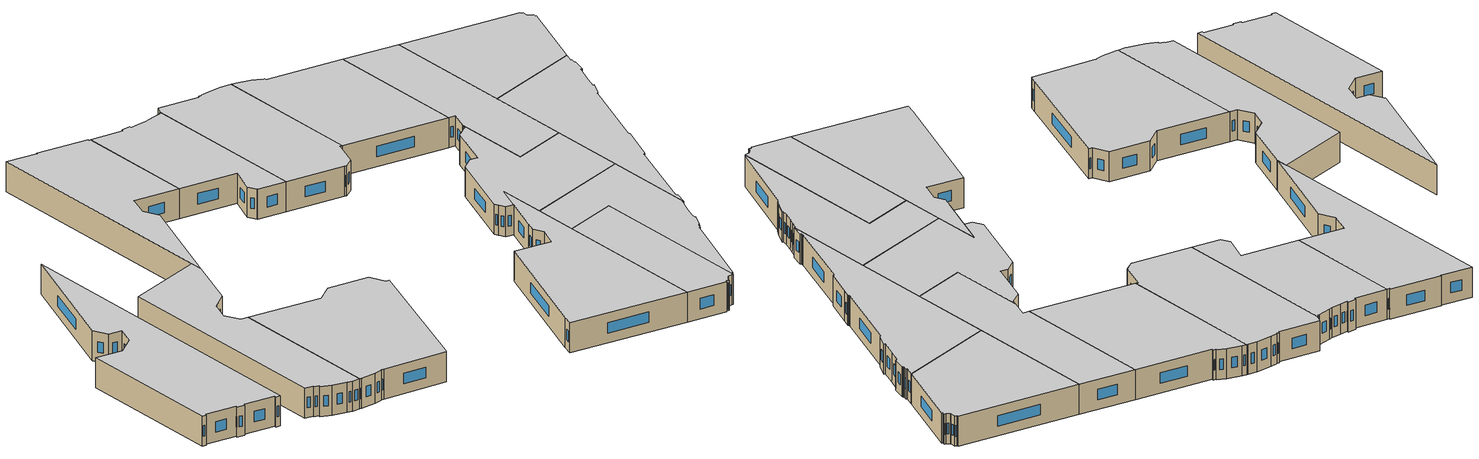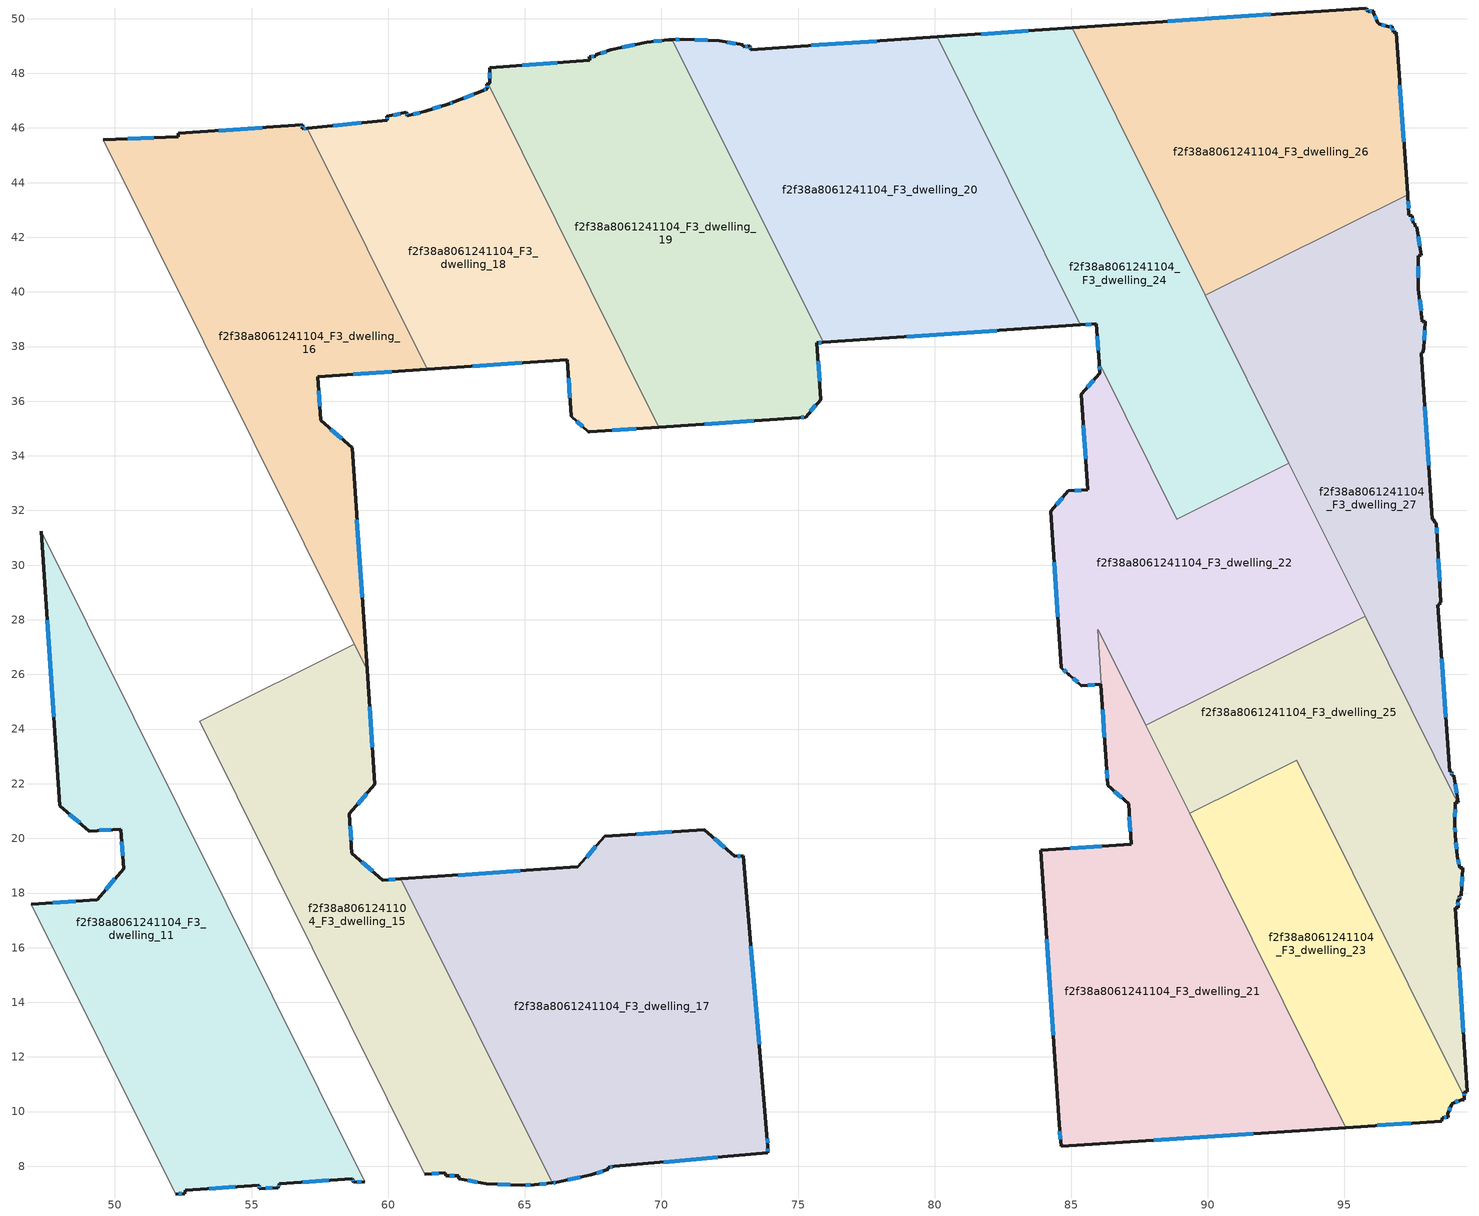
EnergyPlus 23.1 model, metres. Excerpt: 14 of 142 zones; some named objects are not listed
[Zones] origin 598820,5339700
f2f38a8061241104_F3_dwelling_11
 floor to f2f38a8061241104_F2_dwelling_11 (EU_floor_Construction): 47.31,31.24 59.14,7.44 58.73,7.41 58.69,7.55 56.01,7.36 55.98,7.22 55.29,7.18 55.27,7.31 52.57,7.12 52.56,7 52.22,6.98 46.94,17.59 49.35,17.76 50.32,18.88 50.22,20.34 49.05,20.26 47.99,21.19 z9
 wall outside (EU_wall_Construction): 47.31,31.24 47.99,21.19 49.05,20.26 50.22,20.34 50.32,18.88 49.35,17.76 46.94,17.59 / 52.22,6.98 52.56,7 52.57,7.12 55.27,7.31 55.29,7.18 55.98,7.22 56.01,7.36 58.69,7.55 58.73,7.41 59.14,7.44 z9:12
 wall to f2f38a8061241104_F3_dwelling_13 (EU_wall_Construction): 59.14,7.44 47.31,31.24 z9:12
 wall to f2f38a8061241104_F3_dwelling_7 (EU_wall_Construction): 46.94,17.59 52.22,6.98 z9:12
 window (EU_Window_Construction): 50,18.52 49.66,18.12 / 50.25,19.87 50.29,19.36 / 49.43,20.29 49.84,20.32 / 48.33,20.89 48.71,20.56 / 47.53,27.97 47.77,24.45 / 58.87,7.42 59.01,7.43 / 58.71,7.5 58.72,7.45 / 56.88,7.42 57.82,7.48 / 55.99,7.26 56,7.31 / 55.51,7.19 55.76,7.21 / 55.28,7.27 55.28,7.22 / 53.45,7.18 54.39,7.25 / 52.33,6.99 52.45,7 / 48.56,17.7 47.72,17.65 z9.97:11.03
 ceiling to f2f38a8061241104_F4_dwelling_11 (EU_floor_Construction): 59.14,7.44 47.31,31.24 47.99,21.19 49.05,20.26 50.22,20.34 50.32,18.88 49.35,17.76 46.94,17.59 52.22,6.98 52.56,7 52.57,7.12 55.27,7.31 55.29,7.18 55.98,7.22 56.01,7.36 58.69,7.55 58.73,7.41 z12
f2f38a8061241104_F3_dwelling_15
 floor to f2f38a8061241104_F2_dwelling_15 (EU_floor_Construction): 59.23,26.18 59.51,21.97 58.58,20.91 58.68,19.46 59.8,18.47 60.47,18.51 66,7.39 65.34,7.32 64.88,7.3 63.6,7.36 62.58,7.53 62.58,7.65 62.1,7.66 62.09,7.76 61.34,7.71 53.1,24.29 58.77,27.1 z9
 wall outside (EU_wall_Construction): 61.34,7.71 62.09,7.76 62.1,7.66 62.58,7.65 62.58,7.53 63.6,7.36 64.88,7.3 65.34,7.32 66,7.39 / 60.47,18.51 59.8,18.47 58.68,19.46 58.58,20.91 59.51,21.97 59.23,26.18 z9:12
 wall to f2f38a8061241104_F3_dwelling_14 (EU_wall_Construction): 58.77,27.1 53.1,24.29 z9:12
 wall to f2f38a8061241104_F3_dwelling_17 (EU_wall_Construction): 66,7.39 60.47,18.51 z9:12
 wall to f2f38a8061241104_F3_dwelling_13 (EU_wall_Construction): 53.1,24.29 61.34,7.71 z9:12
 wall to f2f38a8061241104_F3_dwelling_16 (EU_wall_Construction): 59.23,26.18 58.77,27.1 z9:12
 window (EU_Window_Construction): 65.55,7.34 65.79,7.37 / 65.03,7.31 65.19,7.31 / 64.01,7.34 64.47,7.32 / 62.91,7.48 63.27,7.42 / 62.25,7.66 62.42,7.66 / 61.59,7.73 61.85,7.75 / 59.42,23.34 59.32,24.81 / 58.88,21.25 59.21,21.63 / 58.64,19.93 58.61,20.44 / 59.43,18.79 59.04,19.14 / 60.25,18.5 60.02,18.48 z9.97:11.03
 ceiling to f2f38a8061241104_F4_dwelling_15 (EU_floor_Construction): 66,7.39 60.47,18.51 59.8,18.47 58.68,19.46 58.58,20.91 59.51,21.97 59.23,26.18 58.77,27.1 53.1,24.29 61.34,7.71 62.09,7.76 62.1,7.66 62.58,7.65 62.58,7.53 63.6,7.36 64.88,7.3 65.34,7.32 z12
f2f38a8061241104_F3_dwelling_16
 floor to f2f38a8061241104_F2_dwelling_16 (EU_floor_Construction): 57.04,45.99 61.43,37.17 57.42,36.89 57.53,35.3 58.68,34.3 59.23,26.18 49.58,45.58 52.31,45.67 52.32,45.8 56.87,46.11 56.85,45.97 z9
 wall outside (EU_wall_Construction): 57.04,45.99 56.85,45.97 56.87,46.11 52.32,45.8 52.31,45.67 49.58,45.58 / 59.23,26.18 58.68,34.3 57.53,35.3 57.42,36.89 61.43,37.17 z9:12
 wall to f2f38a8061241104_F3_dwelling_18 (EU_wall_Construction): 61.43,37.17 57.04,45.99 z9:12
 wall to f2f38a8061241104_F3_dwelling_14 (EU_wall_Construction): 49.58,45.58 58.77,27.1 z9:12
 window (EU_Window_Construction): 55.39,46.01 53.8,45.91 / 56.86,46.02 56.87,46.07 / 56.98,45.99 56.92,45.98 / 58.72,36.98 60.13,37.08 / 57.49,35.82 57.45,36.37 / 58.3,34.62 57.9,34.97 / 59.05,28.82 58.86,31.66 / 51.42,45.64 50.47,45.61 z9.97:11.03
 ceiling to f2f38a8061241104_F4_dwelling_16 (EU_floor_Construction): 59.23,26.18 58.68,34.3 57.53,35.3 57.42,36.89 61.43,37.17 57.04,45.99 56.85,45.97 56.87,46.11 52.32,45.8 52.31,45.67 49.58,45.58 z12
f2f38a8061241104_F3_dwelling_17
 floor to f2f38a8061241104_F2_dwelling_17 (EU_floor_Construction): 72.99,19.36 73.86,9.16 73.9,8.71 73.89,8.49 68.27,7.99 68.06,7.96 68.05,7.88 67.43,7.68 66.17,7.41 66,7.39 60.47,18.51 66.94,18.95 67.92,20.07 71.57,20.31 72.69,19.34 z9
 wall outside (EU_wall_Construction): 66,7.39 66.17,7.41 67.43,7.68 68.05,7.88 68.06,7.96 68.27,7.99 73.89,8.49 73.9,8.71 73.86,9.16 72.99,19.36 72.69,19.34 71.57,20.31 67.92,20.07 66.94,18.95 60.47,18.51 z9:12
 window (EU_Window_Construction): 72.89,19.35 72.79,19.35 / 73.58,12.47 73.28,16.04 / 73.88,8.85 73.87,9.01 / 73.89,8.56 73.89,8.64 / 70.09,8.15 72.06,8.33 / 68.13,7.97 68.2,7.98 / 67.63,7.75 67.85,7.82 / 66.58,7.5 67.02,7.59 / 66.06,7.4 66.12,7.4 / 64.84,18.81 62.57,18.66 / 67.6,19.71 67.26,19.32 / 70.38,20.23 69.11,20.15 / 72.32,19.66 71.93,20 z9.97:11.03
 ceiling to f2f38a8061241104_F4_dwelling_17 (EU_floor_Construction): 73.89,8.49 73.9,8.71 73.86,9.16 72.99,19.36 72.69,19.34 71.57,20.31 67.92,20.07 66.94,18.95 60.47,18.51 66,7.39 66.17,7.41 67.43,7.68 68.05,7.88 68.06,7.96 68.27,7.99 z12
f2f38a8061241104_F3_dwelling_18
 floor to f2f38a8061241104_F2_dwelling_18 (EU_floor_Construction): 63.66,47.61 69.91,35.05 67.38,34.88 67.33,34.88 66.69,35.45 66.56,37.51 61.43,37.17 57.04,45.99 59.97,46.29 59.96,46.43 60.66,46.57 60.7,46.44 61.36,46.62 62.19,46.88 62.43,46.96 63.46,47.37 63.63,47.44 63.61,47.59 z9
 wall outside (EU_wall_Construction): 63.66,47.61 63.61,47.59 63.63,47.44 63.46,47.37 62.43,46.96 62.19,46.88 61.36,46.62 60.7,46.44 60.66,46.57 59.96,46.43 59.97,46.29 57.04,45.99 / 61.43,37.17 66.56,37.51 66.69,35.45 67.33,34.88 67.38,34.88 69.91,35.05 z9:12
 wall to f2f38a8061241104_F3_dwelling_19 (EU_wall_Construction): 69.91,35.05 63.66,47.61 z9:12
 window (EU_Window_Construction): 60.69,46.48 60.68,46.53 / 61.15,46.56 60.92,46.5 / 61.92,46.79 61.63,46.7 / 62.35,46.93 62.27,46.9 / 63.13,47.23 62.76,47.09 / 63.57,47.42 63.52,47.39 / 63.62,47.54 63.62,47.49 / 68.2,34.94 69.09,35 / 66.9,35.27 67.12,35.07 / 66.6,36.84 66.65,36.12 / 63.1,37.28 64.89,37.4 / 59.02,46.19 57.99,46.09 / 59.96,46.38 59.96,46.33 / 60.43,46.52 60.19,46.47 z9.97:11.03
 ceiling to f2f38a8061241104_F4_dwelling_18 (EU_floor_Construction): 69.91,35.05 63.66,47.61 63.61,47.59 63.63,47.44 63.46,47.37 62.43,46.96 62.19,46.88 61.36,46.62 60.7,46.44 60.66,46.57 59.96,46.43 59.97,46.29 57.04,45.99 61.43,37.17 66.56,37.51 66.69,35.45 67.33,34.88 67.38,34.88 z12
f2f38a8061241104_F3_dwelling_19
 floor to f2f38a8061241104_F2_dwelling_19 (EU_floor_Construction): 70.4,49.23 75.92,38.15 75.69,38.13 75.83,36.06 75.28,35.42 75.05,35.4 69.91,35.05 63.66,47.61 63.72,47.63 63.72,48.2 67.37,48.49 67.37,48.61 67.6,48.63 67.61,48.68 68.15,48.85 69.46,49.14 70.28,49.23 z9
 wall outside (EU_wall_Construction): 70.4,49.23 70.28,49.23 69.46,49.14 68.15,48.85 67.61,48.68 67.6,48.63 67.37,48.61 67.37,48.49 63.72,48.2 63.72,47.63 63.66,47.61 / 69.91,35.05 75.05,35.4 75.28,35.42 75.83,36.06 75.69,38.13 75.92,38.15 z9:12
 wall to f2f38a8061241104_F3_dwelling_20 (EU_wall_Construction): 75.92,38.15 70.4,49.23 z9:12
 window (EU_Window_Construction): 67.52,48.62 67.44,48.61 / 67.97,48.8 67.78,48.74 / 69.03,49.05 68.58,48.95 / 70.01,49.2 69.72,49.17 / 75.76,38.14 75.84,38.14 / 75.79,36.73 75.74,37.46 / 75.46,35.62 75.65,35.85 / 75.12,35.41 75.2,35.41 / 71.58,35.17 73.38,35.29 / 63.72,48.02 63.72,47.82 / 66.19,48.39 64.91,48.3 z9.97:11.03
 ceiling to f2f38a8061241104_F4_dwelling_19 (EU_floor_Construction): 75.28,35.42 75.83,36.06 75.69,38.13 75.92,38.15 70.4,49.23 70.28,49.23 69.46,49.14 68.15,48.85 67.61,48.68 67.6,48.63 67.37,48.61 67.37,48.49 63.72,48.2 63.72,47.63 63.66,47.61 69.91,35.05 75.05,35.4 z12
f2f38a8061241104_F3_dwelling_20
 floor to f2f38a8061241104_F2_dwelling_20 (EU_floor_Construction): 80.09,49.33 85.33,38.79 75.92,38.15 70.4,49.23 70.79,49.25 72.12,49.18 73,49.04 72.99,48.96 73.23,49.01 73.26,48.87 z9
 wall outside (EU_wall_Construction): 80.09,49.33 73.26,48.87 73.23,49.01 72.99,48.96 73,49.04 72.12,49.18 70.79,49.25 70.4,49.23 / 75.92,38.15 85.33,38.79 z9:12
 wall to f2f38a8061241104_F3_dwelling_24 (EU_wall_Construction): 85.33,38.79 80.09,49.33 z9:12
 window (EU_Window_Construction): 71.69,49.2 71.22,49.23 / 72.71,49.09 72.41,49.14 / 73.15,48.99 73.07,48.98 / 73.25,48.91 73.24,48.96 / 77.87,49.18 75.48,49.02 / 78.97,38.36 82.27,38.58 / 70.66,49.24 70.53,49.24 z9.97:11.03
 ceiling to f2f38a8061241104_F4_dwelling_20 (EU_floor_Construction): 85.33,38.79 80.09,49.33 73.26,48.87 73.23,49.01 72.99,48.96 73,49.04 72.12,49.18 70.79,49.25 70.4,49.23 75.92,38.15 z12
f2f38a8061241104_F3_dwelling_21
 floor to f2f38a8061241104_F2_dwelling_21 (EU_floor_Construction): 85.99,27.63 95.05,9.42 84.63,8.73 84.55,9.54 83.88,19.57 87.19,19.79 87.1,21.27 86.33,21.94 86.28,22.76 85.96,27.63 z9
 wall outside (EU_wall_Construction): 86.28,22.76 86.33,21.94 87.1,21.27 87.19,19.79 83.88,19.57 84.55,9.54 84.63,8.73 95.05,9.42 z9:12
 wall to f2f38a8061241104_F3_dwelling_22 (EU_wall_Construction): 87.73,24.13 85.99,27.63 85.96,27.63 86.28,22.76 z9:12
 wall to f2f38a8061241104_F3_dwelling_23 (EU_wall_Construction): 95.05,9.42 89.33,20.92 z9:12
 wall to f2f38a8061241104_F3_dwelling_25 (EU_wall_Construction): 89.33,20.92 87.73,24.13 z9:12
 window (EU_Window_Construction): 87.13,20.79 87.16,20.27 / 86.58,21.72 86.85,21.49 / 86.29,22.49 86.31,22.21 / 88.01,8.95 91.67,9.19 / 84.58,9.28 84.6,9 / 84.1,16.31 84.33,12.8 / 86.12,19.71 84.96,19.64 z9.97:11.03
 ceiling to f2f38a8061241104_F4_dwelling_21 (EU_floor_Construction): 95.05,9.42 85.99,27.63 85.96,27.63 86.28,22.76 86.33,21.94 87.1,21.27 87.19,19.79 83.88,19.57 84.55,9.54 84.63,8.73 z12
f2f38a8061241104_F3_dwelling_22
 floor to f2f38a8061241104_F2_dwelling_22 (EU_floor_Construction): 92.97,33.72 95.75,28.12 87.73,24.13 85.99,27.63 85.96,27.63 86.27,22.76 86.08,25.63 85.38,25.59 84.93,25.98 84.89,26.01 84.63,26.24 84.24,31.97 84.89,32.71 85.6,32.76 85.37,36.25 86.05,37.02 86.02,37.41 88.87,31.68 z9
 wall outside (EU_wall_Construction): 86.02,37.41 86.05,37.02 85.37,36.25 85.6,32.76 84.89,32.71 84.24,31.97 84.63,26.24 84.89,26.01 84.93,25.98 85.38,25.59 86.08,25.63 86.27,22.76 z9:12
 wall to f2f38a8061241104_F3_dwelling_24 (EU_wall_Construction): 92.97,33.72 88.87,31.68 86.02,37.41 z9:12
 wall to f2f38a8061241104_F3_dwelling_25 (EU_wall_Construction): 87.73,24.13 95.75,28.12 z9:12
 wall to f2f38a8061241104_F3_dwelling_27 (EU_wall_Construction): 95.75,28.12 92.97,33.72 z9:12
 window (EU_Window_Construction): 84.68,32.47 84.45,32.21 / 85.37,32.74 85.12,32.73 / 85.44,35.12 85.52,33.89 / 85.83,36.77 85.59,36.5 / 86.03,37.28 86.04,37.15 / 86.15,24.7 86.21,23.69 / 85.61,25.61 85.85,25.62 / 85.07,25.86 85.23,25.72 / 84.72,26.17 84.81,26.09 / 84.37,30.11 84.51,28.1 z9.97:11.03
 ceiling to f2f38a8061241104_F4_dwelling_22 (EU_floor_Construction): 95.75,28.12 92.97,33.72 88.87,31.68 86.02,37.41 86.05,37.02 85.37,36.25 85.6,32.76 84.89,32.71 84.24,31.97 84.63,26.24 84.89,26.01 84.93,25.98 85.38,25.59 86.08,25.63 86.27,22.76 85.96,27.63 85.99,27.63 87.73,24.13 z12
f2f38a8061241104_F3_dwelling_23
 floor to f2f38a8061241104_F2_dwelling_23 (EU_floor_Construction): 93.25,22.87 99.38,10.55 99.39,10.43 99.29,10.44 98.93,10.29 98.92,10.28 98.79,9.92 98.81,9.8 98.57,9.78 98.56,9.65 95.05,9.42 89.33,20.92 z9
 wall outside (EU_wall_Construction): 95.05,9.42 98.56,9.65 98.57,9.78 98.81,9.8 98.79,9.92 98.92,10.28 98.93,10.29 99.29,10.44 99.39,10.43 99.38,10.55 z9:12
 wall to f2f38a8061241104_F3_dwelling_25 (EU_wall_Construction): 99.38,10.55 93.25,22.87 89.33,20.92 z9:12
 window (EU_Window_Construction): 99.05,10.34 99.17,10.39 / 98.83,10.04 98.88,10.16 / 98.65,9.79 98.73,9.79 / 96.19,9.49 97.42,9.57 z9.97:11.03
 ceiling to f2f38a8061241104_F4_dwelling_23 (EU_floor_Construction): 98.81,9.8 98.79,9.92 98.92,10.28 98.93,10.29 99.29,10.44 99.39,10.43 99.38,10.55 93.25,22.87 89.33,20.92 95.05,9.42 98.56,9.65 98.57,9.78 z12
f2f38a8061241104_F3_dwelling_24
 floor to f2f38a8061241104_F2_dwelling_24 (EU_floor_Construction): 85.04,49.67 92.97,33.72 88.87,31.68 86.02,37.41 85.92,38.83 85.33,38.79 80.09,49.33 z9
 wall outside (EU_wall_Construction): 85.33,38.79 85.92,38.83 86.02,37.41 / 85.04,49.67 80.09,49.33 z9:12
 wall to f2f38a8061241104_F3_dwelling_26 (EU_wall_Construction): 89.91,39.88 85.04,49.67 z9:12
 wall to f2f38a8061241104_F3_dwelling_27 (EU_wall_Construction): 92.97,33.72 89.91,39.88 z9:12
 window (EU_Window_Construction): 85.52,38.8 85.73,38.82 / 83.43,49.56 81.7,49.44 / 85.96,38.37 85.99,37.87 z9.97:11.03
 ceiling to f2f38a8061241104_F4_dwelling_24 (EU_floor_Construction): 92.97,33.72 85.04,49.67 80.09,49.33 85.33,38.79 85.92,38.83 86.02,37.41 88.87,31.68 z12
f2f38a8061241104_F3_dwelling_25
 floor to f2f38a8061241104_F2_dwelling_25 (EU_floor_Construction): 95.75,28.12 99.14,21.32 99.06,21.32 99.04,20.53 99.06,20.11 99.14,19.35 99.21,18.92 99.32,18.93 99.27,17.91 99.21,17.9 99.21,17.76 99.15,17.76 99.16,17.46 99.06,17.46 99.49,10.72 99.37,10.71 99.38,10.55 93.25,22.87 89.33,20.92 87.73,24.13 z9
 wall outside (EU_wall_Construction): 99.38,10.55 99.37,10.71 99.49,10.72 99.06,17.46 99.16,17.46 99.15,17.76 99.21,17.76 99.21,17.9 99.27,17.91 99.32,18.93 99.21,18.92 99.14,19.35 99.06,20.11 99.04,20.53 99.06,21.32 99.14,21.32 z9:12
 wall to f2f38a8061241104_F3_dwelling_27 (EU_wall_Construction): 99.14,21.32 95.75,28.12 z9:12
 window (EU_Window_Construction): 99.04,20.78 99.05,21.06 / 99.05,20.25 99.04,20.39 / 99.11,19.6 99.08,19.86 / 99.19,19.06 99.16,19.21 / 99.28,18.24 99.3,18.6 / 99.21,17.81 99.21,17.86 / 99.16,17.56 99.15,17.66 / 99.35,12.91 99.2,15.27 / 99.38,10.6 99.37,10.66 z9.97:11.03
 ceiling to f2f38a8061241104_F4_dwelling_25 (EU_floor_Construction): 99.38,10.55 99.37,10.71 99.49,10.72 99.06,17.46 99.16,17.46 99.15,17.76 99.21,17.76 99.21,17.9 99.27,17.91 99.32,18.93 99.21,18.92 99.14,19.35 99.06,20.11 99.04,20.53 99.06,21.32 99.14,21.32 95.75,28.12 87.73,24.13 89.33,20.92 93.25,22.87 z12
f2f38a8061241104_F3_dwelling_26
 floor to f2f38a8061241104_F2_dwelling_26 (EU_floor_Construction): 96.76,49.72 96.78,49.5 96.9,49.5 97.31,43.56 89.91,39.88 85.04,49.67 95.79,50.39 95.86,50.25 96.06,50.29 96.06,50.23 96.23,49.85 96.26,49.82 96.61,49.7 z9
 wall outside (EU_wall_Construction): 97.31,43.56 96.9,49.5 96.78,49.5 96.76,49.72 96.61,49.7 96.26,49.82 96.23,49.85 96.06,50.23 96.06,50.29 95.86,50.25 95.79,50.39 85.04,49.67 z9:12
 wall to f2f38a8061241104_F3_dwelling_27 (EU_wall_Construction): 89.91,39.88 97.31,43.56 z9:12
 window (EU_Window_Construction): 95.84,50.3 95.82,50.35 / 96,50.28 95.93,50.27 / 96.17,49.97 96.11,50.11 / 96.5,49.74 96.37,49.78 / 96.71,49.71 96.66,49.7 / 96.77,49.57 96.76,49.65 / 97.17,45.49 97.03,47.57 / 92.3,50.16 88.53,49.9 z9.97:11.03
 ceiling to f2f38a8061241104_F4_dwelling_26 (EU_floor_Construction): 97.31,43.56 96.9,49.5 96.78,49.5 96.76,49.72 96.61,49.7 96.26,49.82 96.23,49.85 96.06,50.23 96.06,50.29 95.86,50.25 95.79,50.39 85.04,49.67 89.91,39.88 z12
f2f38a8061241104_F3_dwelling_27
 floor to f2f38a8061241104_F2_dwelling_27 (EU_floor_Construction): 97.31,43.56 97.36,42.81 97.47,42.79 97.51,42.5 97.57,42.5 97.6,42.38 97.65,42.38 97.81,41.34 97.69,41.33 97.7,40.12 97.85,38.91 97.96,38.92 97.91,37.91 97.86,37.79 97.8,37.76 98.21,31.69 98.27,31.66 98.3,31.57 98.36,31.54 98.39,31 98.53,28.64 98.5,28.65 98.49,28.55 98.41,28.55 98.85,22.44 98.92,22.45 98.93,22.31 99,22.31 99.16,21.32 99.14,21.32 89.91,39.88 z9
 wall outside (EU_wall_Construction): 99.14,21.32 99.16,21.32 99,22.31 98.93,22.31 98.92,22.45 98.85,22.44 98.41,28.55 98.49,28.55 98.5,28.65 98.53,28.64 98.39,31 98.36,31.54 98.3,31.57 98.27,31.66 98.21,31.69 97.8,37.76 97.86,37.79 97.91,37.91 97.96,38.92 97.85,38.91 97.7,40.12 97.69,41.33 97.81,41.34 97.65,42.38 97.6,42.38 97.57,42.5 97.51,42.5 97.47,42.79 97.36,42.81 97.31,43.56 z9:12
 window (EU_Window_Construction): 98.71,24.42 98.55,26.57 / 98.92,22.35 98.92,22.4 / 99.11,21.64 99.05,21.99 / 97.34,43.05 97.33,43.32 / 97.5,42.6 97.48,42.7 / 97.76,41.68 97.7,42.04 / 97.7,40.51 97.7,40.94 / 97.8,39.3 97.75,39.73 / 97.92,38.24 97.94,38.59 / 98.08,33.66 97.94,35.79 / 98.38,31.17 98.37,31.36 / 98.49,29.41 98.44,30.23 z9.97:11.03
 ceiling to f2f38a8061241104_F4_dwelling_27 (EU_floor_Construction): 99.16,21.32 99,22.31 98.93,22.31 98.92,22.45 98.85,22.44 98.41,28.55 98.49,28.55 98.5,28.65 98.53,28.64 98.39,31 98.36,31.54 98.3,31.57 98.27,31.66 98.21,31.69 97.8,37.76 97.86,37.79 97.91,37.91 97.96,38.92 97.85,38.91 97.7,40.12 97.69,41.33 97.81,41.34 97.65,42.38 97.6,42.38 97.57,42.5 97.51,42.5 97.47,42.79 97.36,42.81 97.31,43.56 89.91,39.88 99.14,21.32 z12
[Building]
EU S2 Campaign: North Axis=0; Terrain=City; Solar Distribution=FullExterior
[Site:Location]
Vienna: Latitude=48; Longitude=16.5; Time Zone=1; Elevation=183
[SizingPeriod:WeatherFileDays]
AnnualSizingPeriod: Begin Month=1; Begin Day of Month=1; End Month=12; End Day of Month=31; Day of Week for Start Day=Monday; Use Weather File Daylight Saving Period=No; Use Weather File Rain and Snow Indicators=No
[MATERIAL]
EU_InternalMass_Material: Roughness=MediumRough; Thickness=0.1; Conductivity=1; Density=1800; Specific Heat=900; Thermal Absorptance=0.9; Solar Absorptance=0.7; Visible Absorptance=0.7
[MATERIAL:NOMASS] Roughness=MediumRough; Thermal Absorptance=0.9; Solar Absorptance=0.7; Visible Absorptance=0.7
Name | Thermal Resistance
EU_wall_NoMass | 0.564444
EU_floor_NoMass | 1.12889
[WINDOWMATERIAL:SIMPLEGLAZINGSYSTEM]
EU_Window_SimpleGlazing: UFactor=2.0374; Solar Heat Gain Coefficient=0.65; Visible Transmittance=0.65
[CONSTRUCTION]
EU_wall_Construction: EU_wall_NoMass
EU_floor_Construction: EU_floor_NoMass
EU_Window_Construction: EU_Window_SimpleGlazing
EU_InternalMass_Construction: EU_InternalMass_Material
[ZONE] Type=1; Multiplier=1; Ceiling Height=autocalculate; Floor Area=autocalculate; Part of Total Floor Area=Yes
Name | Volume
f2f38a8061241104_F3_dwelling_11 | 324.617
f2f38a8061241104_F3_dwelling_15 | 256.131
f2f38a8061241104_F3_dwelling_16 | 271.251
f2f38a8061241104_F3_dwelling_17 | 358.353
f2f38a8061241104_F3_dwelling_18 | 224.197
f2f38a8061241104_F3_dwelling_19 | 294.354
f2f38a8061241104_F3_dwelling_20 | 311.123
f2f38a8061241104_F3_dwelling_21 | 303.174
f2f38a8061241104_F3_dwelling_22 | 233.144
f2f38a8061241104_F3_dwelling_23 | 179.086
f2f38a8061241104_F3_dwelling_24 | 256.439
f2f38a8061241104_F3_dwelling_25 | 217.745
f2f38a8061241104_F3_dwelling_26; f2f38a8061241104_F3_dwelling_27 | 256.469
[INTERNALMASS] Construction=EU_InternalMass_Construction
Name | Zone or ZoneList | Surface Area
f2f38a8061241104_F3_dwelling_11_EU_InternalMass | f2f38a8061241104_F3_dwelling_11 | 108.2
f2f38a8061241104_F3_dwelling_15_EU_InternalMass | f2f38a8061241104_F3_dwelling_15 | 85.3773
f2f38a8061241104_F3_dwelling_16_EU_InternalMass | f2f38a8061241104_F3_dwelling_16 | 90.4174
f2f38a8061241104_F3_dwelling_17_EU_InternalMass | f2f38a8061241104_F3_dwelling_17 | 119.453
f2f38a8061241104_F3_dwelling_18_EU_InternalMass | f2f38a8061241104_F3_dwelling_18 | 74.7323
f2f38a8061241104_F3_dwelling_19_EU_InternalMass | f2f38a8061241104_F3_dwelling_19 | 98.1243
f2f38a8061241104_F3_dwelling_20_EU_InternalMass | f2f38a8061241104_F3_dwelling_20 | 103.704
f2f38a8061241104_F3_dwelling_21_EU_InternalMass | f2f38a8061241104_F3_dwelling_21 | 101.061
f2f38a8061241104_F3_dwelling_22_EU_InternalMass | f2f38a8061241104_F3_dwelling_22 | 77.726
f2f38a8061241104_F3_dwelling_23_EU_InternalMass | f2f38a8061241104_F3_dwelling_23 | 59.6958
f2f38a8061241104_F3_dwelling_24_EU_InternalMass | f2f38a8061241104_F3_dwelling_24 | 85.4805
f2f38a8061241104_F3_dwelling_25_EU_InternalMass | f2f38a8061241104_F3_dwelling_25 | 72.5817
f2f38a8061241104_F3_dwelling_26_EU_InternalMass | f2f38a8061241104_F3_dwelling_26 | 85.489
f2f38a8061241104_F3_dwelling_27_EU_InternalMass | f2f38a8061241104_F3_dwelling_27 | 85.4893
[OTHEREQUIPMENT] Fuel Type=Electricity; Design Level Calculation Method=Watts/Area; Power per Zone Floor Area=1; Fraction Latent=0; Fraction Radiant=0; Fraction Lost=0; Carbon Dioxide Generation Rate=0; EndUse Subcategory=EU_Step8_InternalGains
Name | Zone or ZoneList or Space or SpaceList | Schedule
EU_Step8_InternalGain_f2f38a8061241104_F3_dwelling_11_f000 | f2f38a8061241104_F3_dwelling_11 | EU_Step8_GainSchedule_f2f38a8061241104_F3_dwelling_11_f000
EU_Step8_InternalGain_f2f38a8061241104_F3_dwelling_15_f000 | f2f38a8061241104_F3_dwelling_15 | EU_Step8_GainSchedule_f2f38a8061241104_F3_dwelling_15_f000
EU_Step8_InternalGain_f2f38a8061241104_F3_dwelling_16_f000 | f2f38a8061241104_F3_dwelling_16 | EU_Step8_GainSchedule_f2f38a8061241104_F3_dwelling_16_f000
EU_Step8_InternalGain_f2f38a8061241104_F3_dwelling_17_f000 | f2f38a8061241104_F3_dwelling_17 | EU_Step8_GainSchedule_f2f38a8061241104_F3_dwelling_17_f000
EU_Step8_InternalGain_f2f38a8061241104_F3_dwelling_18_f000 | f2f38a8061241104_F3_dwelling_18 | EU_Step8_GainSchedule_f2f38a8061241104_F3_dwelling_18_f000
EU_Step8_InternalGain_f2f38a8061241104_F3_dwelling_19_f000 | f2f38a8061241104_F3_dwelling_19 | EU_Step8_GainSchedule_f2f38a8061241104_F3_dwelling_19_f000
EU_Step8_InternalGain_f2f38a8061241104_F3_dwelling_20_f000 | f2f38a8061241104_F3_dwelling_20 | EU_Step8_GainSchedule_f2f38a8061241104_F3_dwelling_20_f000
EU_Step8_InternalGain_f2f38a8061241104_F3_dwelling_21_f000 | f2f38a8061241104_F3_dwelling_21 | EU_Step8_GainSchedule_f2f38a8061241104_F3_dwelling_21_f000
EU_Step8_InternalGain_f2f38a8061241104_F3_dwelling_22_f000 | f2f38a8061241104_F3_dwelling_22 | EU_Step8_GainSchedule_f2f38a8061241104_F3_dwelling_22_f000
EU_Step8_InternalGain_f2f38a8061241104_F3_dwelling_23_f000 | f2f38a8061241104_F3_dwelling_23 | EU_Step8_GainSchedule_f2f38a8061241104_F3_dwelling_23_f000
EU_Step8_InternalGain_f2f38a8061241104_F3_dwelling_24_f000 | f2f38a8061241104_F3_dwelling_24 | EU_Step8_GainSchedule_f2f38a8061241104_F3_dwelling_24_f000
EU_Step8_InternalGain_f2f38a8061241104_F3_dwelling_25_f000 | f2f38a8061241104_F3_dwelling_25 | EU_Step8_GainSchedule_f2f38a8061241104_F3_dwelling_25_f000
EU_Step8_InternalGain_f2f38a8061241104_F3_dwelling_26_f000 | f2f38a8061241104_F3_dwelling_26 | EU_Step8_GainSchedule_f2f38a8061241104_F3_dwelling_26_f000
EU_Step8_InternalGain_f2f38a8061241104_F3_dwelling_27_f000 | f2f38a8061241104_F3_dwelling_27 | EU_Step8_GainSchedule_f2f38a8061241104_F3_dwelling_27_f000
[ZONEVENTILATION:DESIGNFLOWRATE] Schedule=EU_AlwaysOn; Design Flow Rate Calculation Method=AirChanges/Hour; Air Changes per Hour=0.531496; Ventilation Type=Natural; Fan Pressure Rise=0; Fan Total Efficiency=1; Constant Term Coefficient=1; Temperature Term Coefficient=0; Velocity Term Coefficient=0; Velocity Squared Term Coefficient=0; Minimum Indoor Temperature=-100; Maximum Indoor Temperature=100; Delta Temperature=-100; Minimum Outdoor Temperature=-100; Maximum Outdoor Temperature=100; Maximum Wind Speed=40
Name | Zone or ZoneList or Space or SpaceList
EU_ConstantAir_f2f38a8061241104_F3_dwelling_11 | f2f38a8061241104_F3_dwelling_11
EU_ConstantAir_f2f38a8061241104_F3_dwelling_15 | f2f38a8061241104_F3_dwelling_15
EU_ConstantAir_f2f38a8061241104_F3_dwelling_16 | f2f38a8061241104_F3_dwelling_16
EU_ConstantAir_f2f38a8061241104_F3_dwelling_17 | f2f38a8061241104_F3_dwelling_17
EU_ConstantAir_f2f38a8061241104_F3_dwelling_18 | f2f38a8061241104_F3_dwelling_18
EU_ConstantAir_f2f38a8061241104_F3_dwelling_19 | f2f38a8061241104_F3_dwelling_19
EU_ConstantAir_f2f38a8061241104_F3_dwelling_20 | f2f38a8061241104_F3_dwelling_20
EU_ConstantAir_f2f38a8061241104_F3_dwelling_21 | f2f38a8061241104_F3_dwelling_21
EU_ConstantAir_f2f38a8061241104_F3_dwelling_22 | f2f38a8061241104_F3_dwelling_22
EU_ConstantAir_f2f38a8061241104_F3_dwelling_23 | f2f38a8061241104_F3_dwelling_23
EU_ConstantAir_f2f38a8061241104_F3_dwelling_24 | f2f38a8061241104_F3_dwelling_24
EU_ConstantAir_f2f38a8061241104_F3_dwelling_25 | f2f38a8061241104_F3_dwelling_25
EU_ConstantAir_f2f38a8061241104_F3_dwelling_26 | f2f38a8061241104_F3_dwelling_26
EU_ConstantAir_f2f38a8061241104_F3_dwelling_27 | f2f38a8061241104_F3_dwelling_27
[HVACTEMPLATE:ZONE:IDEALLOADSAIRSYSTEM] System Availability Schedule=EU_AlwaysOn; Maximum Heating Supply Air Temperature=50; Minimum Cooling Supply Air Temperature=13; Maximum Heating Supply Air Humidity Ratio=0.0156; Minimum Cooling Supply Air Humidity Ratio=0.0077; Heating Limit=NoLimit; Cooling Limit=NoLimit; Heating Availability Schedule=EU_AlwaysOn; Cooling Availability Schedule=EU_CoolingOff; Dehumidification Control Type=ConstantSensibleHeatRatio; Cooling Sensible Heat Ratio=0.7; Dehumidification Setpoint=60; Humidification Control Type=None; Humidification Setpoint=30; Outdoor Air Method=None; Outdoor Air Flow Rate per Person=0.00944; Outdoor Air Flow Rate per Zone Floor Area=0; Outdoor Air Flow Rate per Zone=0; Demand Controlled Ventilation Type=None; Outdoor Air Economizer Type=NoEconomizer; Heat Recovery Type=None; Sensible Heat Recovery Effectiveness=0.7; Latent Heat Recovery Effectiveness=0.65
Name | Template Thermostat
f2f38a8061241104_F3_dwelling_11 | EU_HeatOnly_f2f38a8061241104_F3_dwelling_11
f2f38a8061241104_F3_dwelling_15 | EU_HeatOnly_f2f38a8061241104_F3_dwelling_15
f2f38a8061241104_F3_dwelling_16 | EU_HeatOnly_f2f38a8061241104_F3_dwelling_16
f2f38a8061241104_F3_dwelling_17 | EU_HeatOnly_f2f38a8061241104_F3_dwelling_17
f2f38a8061241104_F3_dwelling_18 | EU_HeatOnly_f2f38a8061241104_F3_dwelling_18
f2f38a8061241104_F3_dwelling_19 | EU_HeatOnly_f2f38a8061241104_F3_dwelling_19
f2f38a8061241104_F3_dwelling_20 | EU_HeatOnly_f2f38a8061241104_F3_dwelling_20
f2f38a8061241104_F3_dwelling_21 | EU_HeatOnly_f2f38a8061241104_F3_dwelling_21
f2f38a8061241104_F3_dwelling_22 | EU_HeatOnly_f2f38a8061241104_F3_dwelling_22
f2f38a8061241104_F3_dwelling_23 | EU_HeatOnly_f2f38a8061241104_F3_dwelling_23
f2f38a8061241104_F3_dwelling_24 | EU_HeatOnly_f2f38a8061241104_F3_dwelling_24
f2f38a8061241104_F3_dwelling_25 | EU_HeatOnly_f2f38a8061241104_F3_dwelling_25
f2f38a8061241104_F3_dwelling_26 | EU_HeatOnly_f2f38a8061241104_F3_dwelling_26
f2f38a8061241104_F3_dwelling_27 | EU_HeatOnly_f2f38a8061241104_F3_dwelling_27
[SIZING:ZONE] Zone Cooling Design Supply Air Temperature Input Method=SupplyAirTemperature; Zone Cooling Design Supply Air Temperature=13; Zone Heating Design Supply Air Temperature Input Method=SupplyAirTemperature; Zone Heating Design Supply Air Temperature=50; Zone Cooling Design Supply Air Humidity Ratio=0.008; Zone Heating Design Supply Air Humidity Ratio=0.008; Cooling Design Air Flow Method=DesignDay; Cooling Design Air Flow Rate=0; Cooling Minimum Air Flow per Zone Floor Area=0.000762; Cooling Minimum Air Flow=0; Cooling Minimum Air Flow Fraction=0.2; Heating Design Air Flow Method=DesignDay; Heating Design Air Flow Rate=0; Heating Maximum Air Flow per Zone Floor Area=0.002032; Heating Maximum Air Flow=0.141576; Heating Maximum Air Flow Fraction=0.3; Account for Dedicated Outdoor Air System=No; Dedicated Outdoor Air System Control Strategy=NeutralSupplyAir; Dedicated Outdoor Air Low Setpoint Temperature for Design=autosize; Dedicated Outdoor Air High Setpoint Temperature for Design=autosize; Zone Load Sizing Method=Sensible Load Only No Latent Load; Zone Latent Cooling Design Supply Air Humidity Ratio Input Method=HumidityRatioDifference; Zone Cooling Design Supply Air Humidity Ratio Difference=0.005; Zone Latent Heating Design Supply Air Humidity Ratio Input Method=HumidityRatioDifference; Zone Humidification Design Supply Air Humidity Ratio Difference=0.005
f2f38a8061241104_F3_dwelling_11; f2f38a8061241104_F3_dwelling_15; f2f38a8061241104_F3_dwelling_16; f2f38a8061241104_F3_dwelling_17; f2f38a8061241104_F3_dwelling_18; f2f38a8061241104_F3_dwelling_19; f2f38a8061241104_F3_dwelling_20; f2f38a8061241104_F3_dwelling_21; f2f38a8061241104_F3_dwelling_22; f2f38a8061241104_F3_dwelling_23; f2f38a8061241104_F3_dwelling_24; f2f38a8061241104_F3_dwelling_25; f2f38a8061241104_F3_dwelling_26; f2f38a8061241104_F3_dwelling_27
[SCHEDULE:CONSTANT]
Name | Hourly Value
EU_AlwaysOn | 1
EU_CoolingOff | 0
[SCHEDULE:FILE] Column Number=1; Rows to Skip at Top=0; Number of Hours of Data=8760; Column Separator=Comma; Interpolate to Timestep=No; Minutes per Item=60; Adjust Schedule for Daylight Savings=Yes
Name | File
EU_Step8_GainSchedule_f2f38a8061241104_F3_dwelling_11_f000 | ../../schedules/f2f38a8061241104/f2f38a8061241104_F3_dwelling_11_f000_gain.csv
EU_Step8_GainSchedule_f2f38a8061241104_F3_dwelling_15_f000 | ../../schedules/f2f38a8061241104/f2f38a8061241104_F3_dwelling_15_f000_gain.csv
EU_Step8_GainSchedule_f2f38a8061241104_F3_dwelling_16_f000 | ../../schedules/f2f38a8061241104/f2f38a8061241104_F3_dwelling_16_f000_gain.csv
EU_Step8_GainSchedule_f2f38a8061241104_F3_dwelling_17_f000 | ../../schedules/f2f38a8061241104/f2f38a8061241104_F3_dwelling_17_f000_gain.csv
EU_Step8_GainSchedule_f2f38a8061241104_F3_dwelling_18_f000 | ../../schedules/f2f38a8061241104/f2f38a8061241104_F3_dwelling_18_f000_gain.csv
EU_Step8_GainSchedule_f2f38a8061241104_F3_dwelling_19_f000 | ../../schedules/f2f38a8061241104/f2f38a8061241104_F3_dwelling_19_f000_gain.csv
EU_Step8_GainSchedule_f2f38a8061241104_F3_dwelling_20_f000 | ../../schedules/f2f38a8061241104/f2f38a8061241104_F3_dwelling_20_f000_gain.csv
EU_Step8_GainSchedule_f2f38a8061241104_F3_dwelling_21_f000 | ../../schedules/f2f38a8061241104/f2f38a8061241104_F3_dwelling_21_f000_gain.csv
EU_Step8_GainSchedule_f2f38a8061241104_F3_dwelling_22_f000 | ../../schedules/f2f38a8061241104/f2f38a8061241104_F3_dwelling_22_f000_gain.csv
EU_Step8_GainSchedule_f2f38a8061241104_F3_dwelling_23_f000 | ../../schedules/f2f38a8061241104/f2f38a8061241104_F3_dwelling_23_f000_gain.csv
EU_Step8_GainSchedule_f2f38a8061241104_F3_dwelling_24_f000 | ../../schedules/f2f38a8061241104/f2f38a8061241104_F3_dwelling_24_f000_gain.csv
EU_Step8_GainSchedule_f2f38a8061241104_F3_dwelling_25_f000 | ../../schedules/f2f38a8061241104/f2f38a8061241104_F3_dwelling_25_f000_gain.csv
EU_Step8_GainSchedule_f2f38a8061241104_F3_dwelling_26_f000 | ../../schedules/f2f38a8061241104/f2f38a8061241104_F3_dwelling_26_f000_gain.csv
EU_Step8_GainSchedule_f2f38a8061241104_F3_dwelling_27_f000 | ../../schedules/f2f38a8061241104/f2f38a8061241104_F3_dwelling_27_f000_gain.csv
